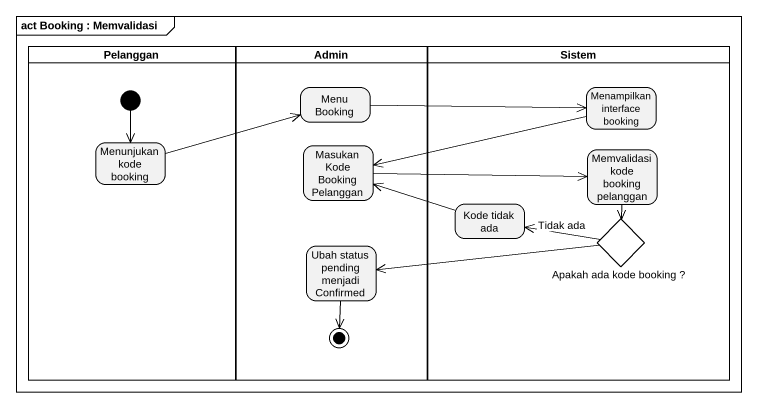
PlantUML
@startuml
mainframe act Booking : Memvalidasi
hide empty description
state Pelanggan <<partition>> {
  state "Menunjukan kode booking" as Menunjukan_kode_booking
  [*] --> Menunjukan_kode_booking
}
state Admin <<partition>> {
  state "Menu Booking" as Menu_Booking
  state "Masukan Kode Booking Pelanggan" as Masukan_Kode_Booking
  state "Ubah status pending menjadi Confirmed" as Ubah_status_pending_menjadi
  Ubah_status_pending_menjadi --> [*]
}
state Sistem <<partition>> {
  state "Menampilkan interface booking" as Menampilkan_interface
  state "Memvalidasi kode booking pelanggan" as Memvalidasi_kode_booking
  state "Kode tidak ada" as Kode_tidak_ada
  state "Apakah ada kode booking ?" as Apakah_ada_kode_booking <<choice>>
}
Menu_Booking -right-> Menampilkan_interface
Menampilkan_interface -left-> Masukan_Kode_Booking
Menunjukan_kode_booking -right-> Menu_Booking
Masukan_Kode_Booking -right-> Memvalidasi_kode_booking
Memvalidasi_kode_booking --> Apakah_ada_kode_booking
Kode_tidak_ada -left-> Masukan_Kode_Booking
Apakah_ada_kode_booking -left-> Kode_tidak_ada : Tidak ada
Apakah_ada_kode_booking -left-> Ubah_status_pending_menjadi
@enduml
